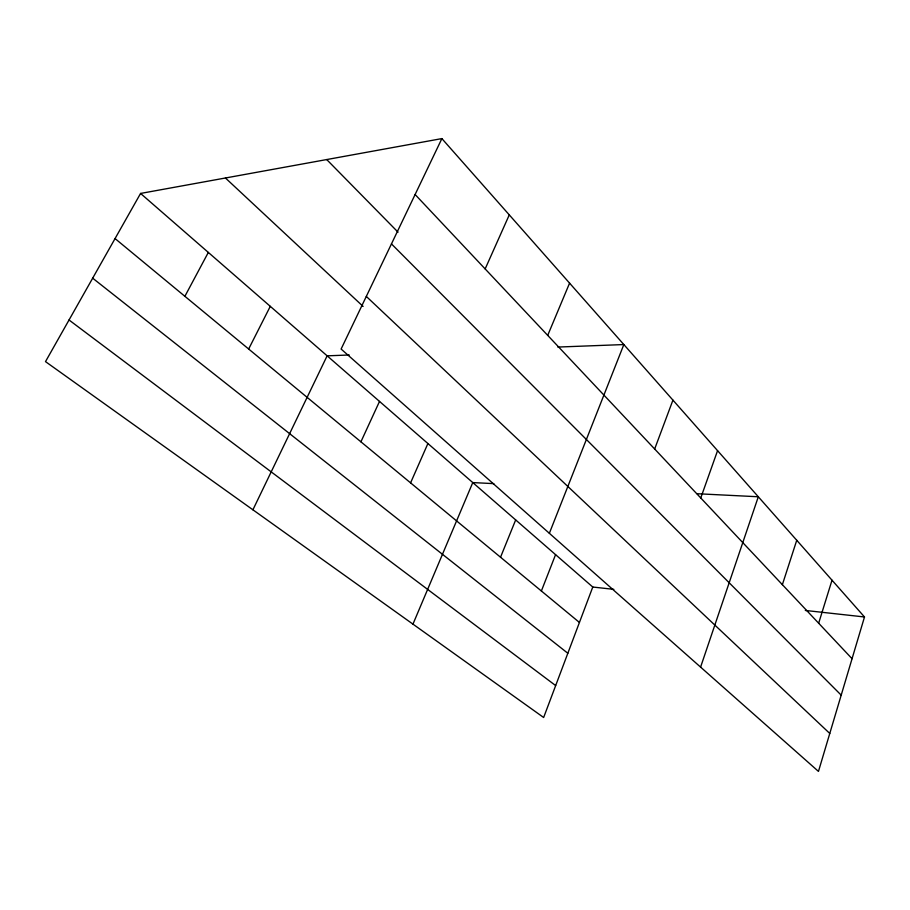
<?xml version="1.0" encoding="UTF-8"?>
<svg xmlns="http://www.w3.org/2000/svg" width="910" height="910" viewBox="0 0 910 910"><rect width="100%" height="100%" fill="white"/><g stroke="black" fill="none" stroke-linecap="round" stroke-linejoin="round"><path stroke-width="1.36" d="M864.5 616.969L818.465 771.407L341.113 349.042L441.885 138.593L864.5 616.969L805.316 610.451M818.659 623.225L832.013 580.193M782.372 584.675L796.75 540.267M700.586 667.121L758.314 496.769L697.06 493.721M700.757 497.975L717.569 450.643M654.665 449.017L672.934 400.127M140.572 193.443L592.774 587.03L543.645 717.501L45.5 361.623L140.572 193.443L441.885 138.593M541.382 590.988L555.566 554.656M549.356 533.305L623.839 344.56L557.819 347.063M500.534 557.227L515.674 519.928M547.706 335.38L569.58 283.135M412.958 624.135L472.768 482.584L493.811 483.631M410.581 482.869L427.905 443.534M485.155 268.928L509.281 214.874M360.917 441.816L379.515 401.412M252.912 509.805L327.134 355.833L349.235 354.991M248.657 349.019L270.281 306.34M184.889 296.307L208.322 252.423M592.774 587.03L613.852 589.35M69.035 319.99L555.657 685.583M92.672 278.176L567.829 653.266M115.058 238.579L579.431 622.451M225.441 177.996L363.113 306.431M366.309 296.421L829.772 733.46M391.459 243.903L841.193 695.149M326.713 159.557L398.045 232.164M415.108 194.512L852.056 658.704"/></g></svg>
